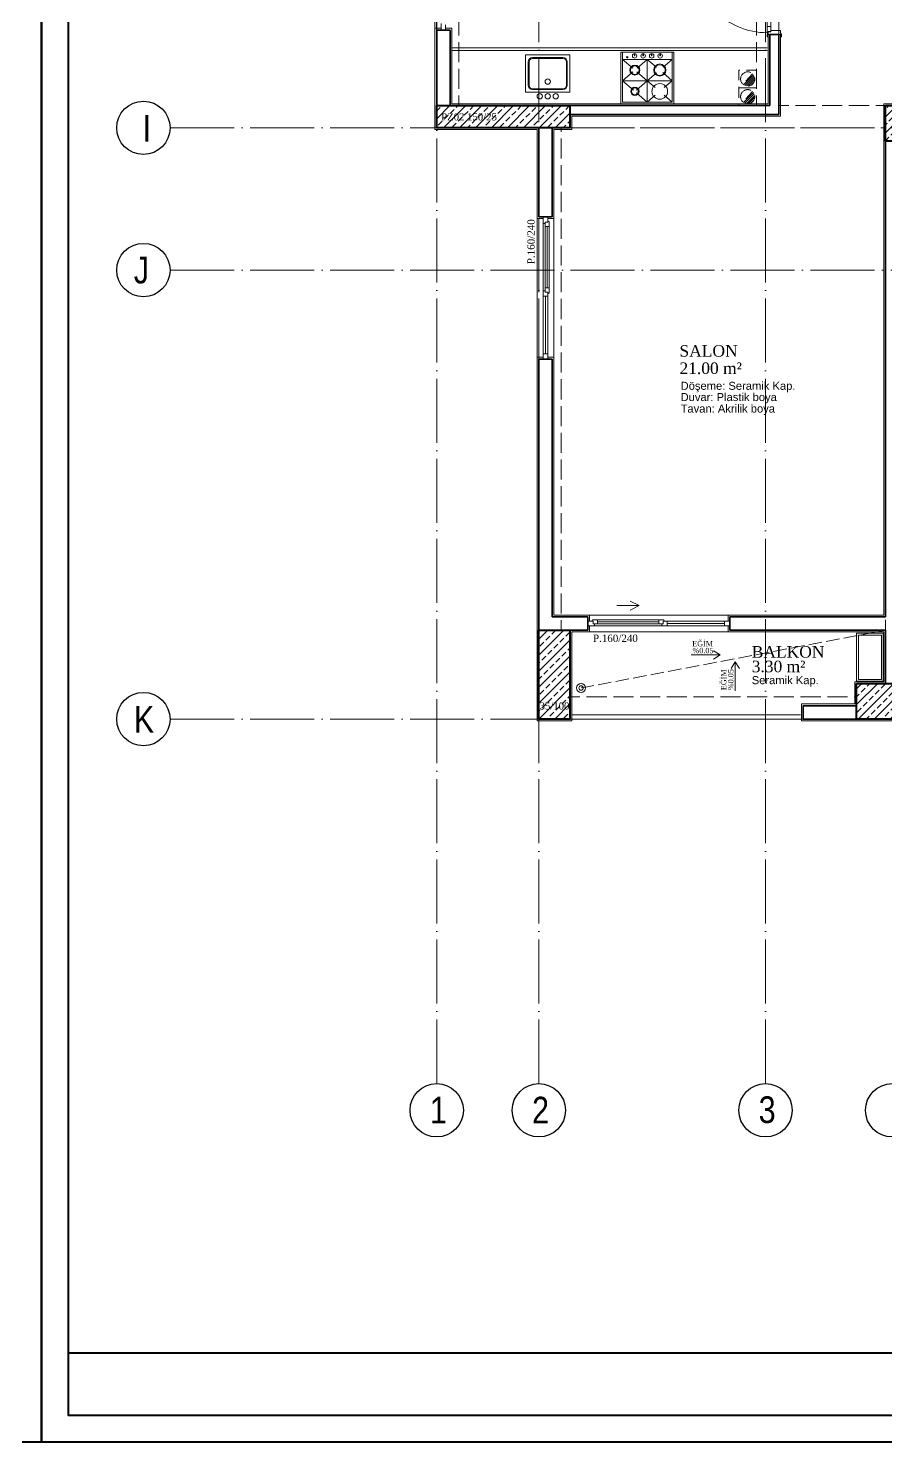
# Model space of a CAD drawing. Header units: millimetres. Extents: x 11587 to 81192, y -36083 to -25300.
# Drawn here: x 33812 to 34776, y -36083 to -34493 of the extents above; entities that cross this region are included whole.
import ezdxf

# ---------------------------------------------------------------- set-up
doc = ezdxf.new("R2010")
doc.units = ezdxf.units.MM
doc.linetypes.add('AKS', pattern=[30, 24, -3, 0, -3])
doc.linetypes.add('IZDUSUM1', pattern=[20, 7.5, -5, 7.5, 0])
for name, color, linetype, lineweight in [('rtm-aks balon', 20, 'Continuous', 25), ('rtm-aks balon yazı', 7, 'Continuous', 20), ('rtm-aks yeni', 7, 'AKS', 20), ('rtm-antet-02', 140, 'Continuous', 40), ('rtm-cam', 141, 'Continuous', 9), ('rtm-duv tugla', 22, 'Continuous', 35), ('rtm-izdusum-üst ince', 8, 'IZDUSUM1', 5), ('rtm-kapı-ahsap', 35, 'Continuous', 13), ('rtm-mhl-yazı-adı', 150, 'Continuous', 30), ('rtm-mhl-yazı-m2', 7, 'Continuous', 20), ('rtm-mhl-yazı-malzeme', 253, 'Continuous', 13), ('rtm-pen-ahsap', 35, 'Continuous', 13), ('rtm-plan katmanı-05', 205, 'Continuous', 20), ('rtm-plan katmanı-07', 135, 'Continuous', 9), ('rtm-sembol ok', 7, 'Continuous', 20), ('rtm-sıva', 252, 'Continuous', 15), ('rtm-tarama-betonarme', 51, 'Continuous', 15), ('rtm-tas_betonarme', 50, 'Continuous', 40), ('rtm-tefris vitrifiye', 9, 'Continuous', 9)]:
    doc.layers.add(name, color=color, linetype=linetype, lineweight=lineweight)
doc.styles.add('AKSYAZI', font='ARIALN.TTF')
doc.styles.add('ARIAL', font='times.ttf')
doc.styles.get("Standard").update_dxf_attribs({"font": 'arial.ttf'})
doc.styles.add('VAZ-OLCU', font='times.ttf', dxfattribs={"height": 60})
pattern_1 = [(45, (12441.76, 20249.116), (-8.980256, 8.980256), []), (45, (12450.74, 20249.116), (-8.980256, 8.980256), [6.35, -3.175])]

# ---------------------------------------------------------------- blocks, each defined once
blk = doc.blocks.new('KİRİŞA')
at = {"layer": 'rtm-izdusum-üst ince', "ltscale": 1.5}
for points in [[(21829.4, -54829.2), (21829.4, -54569.2)], [(21854.4, -54829.2), (21854.4, -54569.2)], [(22189.4, -54829.2), (22189.4, -54579.2)], [(22214.4, -54829.2), (22214.4, -54579.2)], [(21979.4, -54829.2), (22189.4, -54829.2)], [(22214.4, -54829.2), (22334.4, -54829.2)], [(21944.4, -55419.2), (21944.4, -54854.2)], [(21969.4, -55419.2), (21969.4, -54854.2)], [(21979.4, -54854.2), (22334.4, -54854.2)], [(22334.4, -55479.2), (22334.4, -54869.2)], [(21979.4, -55494.2), (22301.9, -55494.2)], [(21979.4, -55519.2), (22301.9, -55519.2)]]:
    blk.add_lwpolyline(points, dxfattribs=at)
blk = doc.blocks.new('rty')
at = {"layer": 'rtm-kapı-ahsap'}
for p, q in [((-58244.9, -62700.3), (-58243.8, -62700.3)), ((-58244.9, -62703.4), (-58244.9, -62700.3)), ((-58243.8, -62703.4), (-58244.9, -62703.4)), ((-58243.8, -62700.3), (-58243.8, -62703.4)), ((-58243.8, -62707.4), (-58243.8, -62702.9)), ((-58229.8, -62702.9), (-58243.8, -62702.9)), ((-58232.8, -62707.4), (-58243.8, -62707.4)), ((-58232.8, -62705.9), (-58232.8, -62707.4)), ((-58229.8, -62705.9), (-58232.8, -62705.9)), ((-58232.6, -62706.4), (-58232.6, -62789.4)), ((-58232.6, -62706.4), (-58229.7, -62706.4)), ((-58228.8, -62712), (-58232.6, -62712)), ((-58229.8, -62700.4), (-58229.8, -62703.4)), ((-58228.8, -62700.4), (-58229.8, -62700.4)), ((-58229.8, -62702.9), (-58229.8, -62705.9)), ((-58229.8, -62703.4), (-58228.8, -62703.4)), ((-58229.8, -62704.9), (-58228.8, -62704.9)), ((-58229.7, -62706.4), (-58229.7, -62704.9)), ((-58228.8, -62703.4), (-58228.8, -62700.4)), ((-58228.8, -62790.9), (-58228.8, -62704.9)), ((-58144.8, -62704.9), (-58228.8, -62704.9)), ((-58243.8, -62792.3), (-58244.9, -62792.3)), ((-58244.9, -62792.3), (-58244.9, -62795.4)), ((-58244.9, -62795.4), (-58243.8, -62795.4)), ((-58243.8, -62788.4), (-58243.8, -62792.9)), ((-58232.8, -62788.4), (-58243.8, -62788.4)), ((-58243.8, -62795.4), (-58243.8, -62792.3)), ((-58229.8, -62792.9), (-58243.8, -62792.9)), ((-58232.8, -62789.9), (-58232.8, -62788.4)), ((-58229.8, -62789.9), (-58232.8, -62789.9)), ((-58228.8, -62783.7), (-58232.6, -62783.7)), ((-58232.6, -62789.4), (-58229.7, -62789.4)), ((-58229.8, -62792.9), (-58229.8, -62789.9)), ((-58229.8, -62790.9), (-58228.8, -62790.9)), ((-58229.8, -62795.4), (-58229.8, -62792.3)), ((-58229.8, -62792.3), (-58228.8, -62792.3)), ((-58228.8, -62795.4), (-58229.8, -62795.4)), ((-58229.7, -62789.4), (-58229.7, -62790.9)), ((-58228.8, -62792.3), (-58228.8, -62795.4))]:
    blk.add_line(p, q, dxfattribs=at)
at = {"layer": 'rtm-kapı-ahsap', "const_width": 0.392}
blk.add_lwpolyline([(-58229.2, -62703.9, 1), (-58229.2, -62704.5, 1)], format="xyb", close=True, dxfattribs=at)
at = {"layer": 'rtm-kapı-ahsap'}
blk.add_arc((-58229.1, -62706.6), 84.3, 270.2011, 1.1472, dxfattribs=at)

msp = doc.modelspace()

# ---------------------------------------------------------------- hatches: boundary and pattern name
at = {"layer": 'rtm-izdusum-üst ince', "ltscale": 1.5}
h = msp.add_hatch(dxfattribs=at)
h.set_pattern_fill('ANSI31', color=256, scale=0.5, angle=180, style=0)
h.set_pattern_definition([(225, (35855.5832, -32965.134), (1.122532, -1.122532), [])])
edge = h.paths.add_edge_path()
edge.add_arc((34621.19, -34550.13), 8, -132.76259, 47.23741, ccw=False)
edge.add_line((34615.76, -34556.01), (34626.62, -34544.26))
h = msp.add_hatch(dxfattribs=at)
h.set_pattern_fill('ANSI31', color=256, scale=0.5, angle=180, style=0)
h.set_pattern_definition([(225, (35855.5832, -32985.134), (1.122532, -1.122532), [])])
edge = h.paths.add_edge_path()
edge.add_arc((34621.19, -34570.13), 8, -132.76259, 47.23741, ccw=False)
edge.add_line((34615.76, -34576.01), (34626.62, -34564.26))
at = {"layer": 'rtm-tarama-betonarme'}
h = msp.add_hatch(dxfattribs=at)
h.set_pattern_fill('ANSI33', color=256, scale=2, style=0)
h.set_pattern_definition(pattern_1)
h.paths.add_polyline_path([(34271.19, -34580.13), (34421.19, -34580.13), (34421.19, -34605.13), (34271.19, -34605.13)])
h = msp.add_hatch(dxfattribs=at)
h.set_pattern_fill('ANSI33', color=256, scale=2, style=0)
h.set_pattern_definition(pattern_1)
h.paths.add_polyline_path([(34776.19, -34620.13), (34776.19, -34580.13), (34856.19, -34580.13), (34856.19, -34620.13)])
h = msp.add_hatch(dxfattribs=at)
h.set_pattern_fill('ANSI33', color=256, scale=2, style=0)
h.set_pattern_definition(pattern_1)
h.paths.add_polyline_path([(34386.19, -35170.13), (34421.19, -35170.13), (34421.19, -35270.13), (34386.19, -35270.13)])
h = msp.add_hatch(dxfattribs=at)
h.set_pattern_fill('ANSI33', color=256, scale=2, style=0)
h.set_pattern_definition(pattern_1)
h.paths.add_polyline_path([(34743.69, -35270.13), (34743.69, -35230.13), (34823.69, -35230.13), (34823.69, -35270.13)])

# ---------------------------------------------------------------- linework, layer by layer
at = {"layer": 'rtm-aks balon'}
for centre in [(33941.19, -34605.13), (33941.19, -34765.13), (33941.19, -35270.13), (34271.19, -35710.13), (34386.19, -35710.13), (34641.19, -35710.13), (34783.69, -35710.13)]:
    msp.add_circle(centre, 30, dxfattribs=at)
at = {"layer": 'rtm-aks yeni', "ltscale": 3}
for p, q in [((34271.19, -35680.13), (34271.19, -31980.13)), ((34386.19, -35680.13), (34386.19, -31980.13)), ((34641.19, -35680.13), (34641.19, -31980.13)), ((33971.19, -34605.13), (35181.19, -34605.13)), ((33971.19, -34765.13), (42336.19, -34765.13)), ((33971.19, -35270.13), (42336.19, -35270.13))]:
    msp.add_line(p, q, dxfattribs=at)
at = {"layer": 'rtm-antet-02'}
for points in [[(25171.61, -31582.89), (25171.61, -36082.89), (33826.61, -36082.89), (33826.61, -31582.89), (25171.61, -31582.89)], [(33826.61, -31582.89), (33826.61, -36082.89), (42481.61, -36082.89), (42481.61, -31582.89), (33826.61, -31582.89)], [(33856.61, -35982.89), (42451.61, -35982.89)]]:
    msp.add_lwpolyline(points, dxfattribs=at)
msp.add_lwpolyline([(33856.61, -31612.89), (33856.61, -36052.89), (42451.61, -36052.89), (42451.61, -31612.89)], close=True, dxfattribs=at)
at = {"layer": 'rtm-cam'}
for p, q in [((34395.44, -34716.13), (34395.44, -34785.13)), ((34393.69, -34794.63), (34393.69, -34859.13)), ((34452.19, -35160.88), (34521.19, -35160.88)), ((34530.69, -35162.63), (34595.19, -35162.63))]:
    msp.add_line(p, q, dxfattribs=at)
at = {"layer": 'rtm-duv tugla'}
for points in [[(34271.19, -34580.13), (34271.19, -34495.13)], [(34286.19, -34495.13), (34271.19, -34495.13)], [(34286.19, -34580.13), (34286.19, -34495.13)], [(34646.19, -34580.13), (34646.19, -34500.13)], [(34656.19, -34500.13), (34646.19, -34500.13)], [(34656.19, -34590.13), (34656.19, -34500.13)], [(34421.19, -34580.13), (34646.19, -34580.13)], [(34421.19, -34590.13), (34656.19, -34590.13)], [(34386.19, -34605.13), (34386.19, -34705.13)], [(34401.19, -34605.13), (34401.19, -34705.13)], [(34776.19, -34620.13), (34776.19, -35155.13)], [(34386.19, -34705.13), (34401.19, -34705.13)], [(34386.19, -34865.13), (34401.19, -34865.13)], [(34386.19, -34865.13), (34386.19, -35170.13)], [(34401.19, -34865.13), (34401.19, -35155.13)], [(34401.19, -35155.13), (34441.19, -35155.13)], [(34441.19, -35170.13), (34441.19, -35155.13)], [(34601.19, -35155.13), (34776.19, -35155.13)], [(34601.19, -35170.13), (34601.19, -35155.13)], [(34421.19, -35170.13), (34441.19, -35170.13)], [(34601.19, -35170.13), (34776.19, -35170.13)], [(34776.19, -35170.13), (34776.19, -35230.13)], [(34743.69, -35270.13), (34683.69, -35270.13), (34683.69, -35255.13), (34743.69, -35255.13)]]:
    msp.add_lwpolyline(points, dxfattribs=at)
at = {"layer": 'rtm-izdusum-üst ince', "ltscale": 1.5}
for points in [[(34631.19, -34560.13), (34631.19, -34540.13), (34611.19, -34540.13), (34611.19, -34560.13), (34631.19, -34560.13)], [(34626.62, -34544.26), (34615.76, -34556.01)], [(34631.19, -34580.13), (34631.19, -34560.13), (34611.19, -34560.13), (34611.19, -34580.13), (34631.19, -34580.13)], [(34626.62, -34564.26), (34615.76, -34576.01)]]:
    msp.add_lwpolyline(points, dxfattribs=at)
at = {"layer": 'rtm-izdusum-üst ince'}
msp.add_lwpolyline([(34776.19, -35170.13), (34433.69, -35235.13)], dxfattribs=at)
at = {"layer": 'rtm-izdusum-üst ince', "ltscale": 1.5}
for centre in [(34621.19, -34550.13), (34621.19, -34570.13)]:
    msp.add_circle(centre, 8, dxfattribs=at)
at = {"layer": 'rtm-pen-ahsap'}
for p, q in [((34276.19, -34487.63), (34276.19, -34495.13)), ((34281.19, -34495.13), (34281.19, -34489.13)), ((34391.19, -34712.63), (34391.19, -34705.13)), ((34391.19, -34712.63), (34393.19, -34712.63)), ((34393.19, -34711.13), (34393.19, -34716.13)), ((34393.19, -34711.13), (34396.19, -34711.13)), ((34393.19, -34785.13), (34393.19, -34716.13)), ((34393.19, -34716.13), (34397.69, -34716.13)), ((34396.19, -34705.13), (34396.19, -34711.13)), ((34397.69, -34710.5), (34397.69, -34716.13)), ((34397.69, -34785.13), (34397.69, -34716.13)), ((34391.19, -34796.13), (34391.19, -34788.63)), ((34393.19, -34788.63), (34391.19, -34788.63)), ((34391.19, -34794.63), (34396.19, -34794.63)), ((34391.19, -34796.13), (34391.19, -34865.13)), ((34393.19, -34790.13), (34393.19, -34785.13)), ((34393.19, -34785.13), (34397.69, -34785.13)), ((34393.19, -34790.13), (34396.19, -34790.13)), ((34396.19, -34790.13), (34396.19, -34794.63)), ((34396.19, -34854.13), (34396.19, -34794.63)), ((34397.69, -34790.77), (34397.69, -34785.13)), ((34391.19, -34859.13), (34396.19, -34859.13)), ((34396.19, -34854.13), (34396.19, -34859.77)), ((34396.19, -34865.13), (34396.19, -34859.13)), ((34441.19, -35160.13), (34447.19, -35160.13)), ((34448.69, -35165.13), (34441.19, -35165.13)), ((34446.56, -35158.63), (34452.19, -35158.63)), ((34447.19, -35163.13), (34447.19, -35160.13)), ((34447.19, -35163.13), (34452.19, -35163.13)), ((34448.69, -35165.13), (34448.69, -35163.13)), ((34521.19, -35158.63), (34452.19, -35158.63)), ((34452.19, -35163.13), (34452.19, -35158.63)), ((34521.19, -35163.13), (34452.19, -35163.13)), ((34526.83, -35158.63), (34521.19, -35158.63)), ((34521.19, -35163.13), (34521.19, -35158.63)), ((34526.19, -35163.13), (34521.19, -35163.13)), ((34524.69, -35163.13), (34524.69, -35165.13)), ((34532.19, -35165.13), (34524.69, -35165.13)), ((34526.19, -35160.13), (34530.69, -35160.13)), ((34526.19, -35163.13), (34526.19, -35160.13)), ((34590.19, -35160.13), (34530.69, -35160.13)), ((34530.69, -35165.13), (34530.69, -35160.13)), ((34532.19, -35165.13), (34601.19, -35165.13)), ((34590.19, -35160.13), (34595.83, -35160.13)), ((34595.19, -35165.13), (34595.19, -35160.13)), ((34601.19, -35160.13), (34595.19, -35160.13))]:
    msp.add_line(p, q, dxfattribs=at)
for points in [[(34397.69, -34710.5), (34396.19, -34709.63)], [(34397.69, -34790.77), (34396.19, -34791.64)], [(34446.56, -35158.63), (34445.69, -35160.13)], [(34526.83, -35158.63), (34527.69, -35160.13)]]:
    msp.add_lwpolyline(points, dxfattribs=at)
at = {"layer": 'rtm-plan katmanı-05', "ltscale": 0.6}
for points in [[(34269.19, -34357.13), (34269.19, -34493.13)], [(34384.19, -34707.13), (34384.19, -34863.13)], [(34403.19, -34707.13), (34403.19, -34863.13)], [(34599.19, -35153.13), (34443.19, -35153.13)], [(34599.19, -35172.13), (34443.19, -35172.13)]]:
    msp.add_lwpolyline(points, dxfattribs=at)
at = {"layer": 'rtm-plan katmanı-05'}
for points in [[(34680.69, -35265.21), (34424.19, -35265.21)], [(34680.69, -35270.21), (34424.19, -35270.21)]]:
    msp.add_lwpolyline(points, dxfattribs=at)
for radius in [5, 2.5]:
    msp.add_circle((34433.69, -35235.13), radius, dxfattribs=at)
at = {"layer": 'rtm-plan katmanı-07'}
for points in [[(34391.19, -34788.63), (34391.19, -34712.63)], [(34524.69, -35165.13), (34448.69, -35165.13)]]:
    msp.add_lwpolyline(points, dxfattribs=at)
at = {"layer": 'rtm-sembol ok'}
for points in [[(34473.94, -35142.45), (34498.94, -35142.45)], [(34498.94, -35142.45), (34488.94, -35137.45)], [(34498.94, -35142.45), (34488.94, -35147.45)], [(34590, -35197.92), (34582.59, -35193.25)], [(34557.67, -35197.92), (34590, -35197.92)], [(34590, -35197.92), (34582.59, -35202.59)], [(34607.1, -35205.87), (34602.44, -35213.27)], [(34607.1, -35238.2), (34607.1, -35205.87)], [(34607.1, -35205.87), (34611.77, -35213.27)]]:
    msp.add_lwpolyline(points, dxfattribs=at)
at = {"layer": 'rtm-sıva'}
for points in [[(34276.19, -34493.13), (34269.19, -34493.13), (34269.19, -34607.13), (34384.19, -34607.13), (34384.19, -34707.13)], [(34644.19, -34500.13), (34644.19, -34578.13), (34288.19, -34578.13), (34288.19, -34493.13), (34281.19, -34493.13)], [(34403.19, -34707.13), (34403.19, -34607.13), (34423.19, -34607.13), (34423.19, -34592.13), (34658.19, -34592.13), (34658.19, -34500.13)], [(34934.19, -34565.13), (34934.19, -34578.13), (34774.19, -34578.13), (34774.19, -35153.13), (34599.19, -35153.13), (34599.19, -35160.13)], [(34384.19, -34707.13), (34391.19, -34707.13)], [(34396.19, -34707.13), (34403.19, -34707.13)], [(34384.19, -34863.13), (34391.19, -34863.13)], [(34384.19, -34863.13), (34384.19, -35272.13), (34423.19, -35272.13), (34423.19, -35172.13), (34443.19, -35172.13), (34443.19, -35165.13)], [(34396.19, -34863.13), (34403.19, -34863.13)], [(34443.19, -35160.13), (34443.19, -35153.13), (34403.19, -35153.13), (34403.19, -34863.13)], [(34599.19, -35165.13), (34599.19, -35172.13), (34774.19, -35172.13), (34774.19, -35228.13), (34741.69, -35228.13), (34741.69, -35253.13), (34681.69, -35253.13), (34681.69, -35272.13), (34885.69, -35272.13), (34885.69, -35253.13), (34825.69, -35253.13), (34825.69, -35228.13), (34793.19, -35228.13), (34793.19, -35172.13), (34968.19, -35172.13), (34968.19, -35165.13)]]:
    msp.add_lwpolyline(points, dxfattribs=at)
at = {"layer": 'rtm-tas_betonarme'}
for points in [[(34271.19, -34580.13), (34421.19, -34580.13), (34421.19, -34605.13), (34271.19, -34605.13)], [(34776.19, -34580.13), (34856.19, -34580.13), (34856.19, -34620.13), (34776.19, -34620.13)], [(34386.19, -35170.13), (34421.19, -35170.13), (34421.19, -35270.13), (34386.19, -35270.13)], [(34743.69, -35230.13), (34823.69, -35230.13), (34823.69, -35270.13), (34743.69, -35270.13)]]:
    msp.add_lwpolyline(points, close=True, dxfattribs=at)
at = {"layer": 'rtm-tefris vitrifiye'}
for p, q in [((34288.19, -34515.13), (34643.19, -34515.13)), ((34371.19, -34523.13), (34371.19, -34565.13)), ((34421.19, -34523.13), (34371.19, -34523.13)), ((34413.19, -34526.13), (34379.19, -34526.13)), ((34413.19, -34527.13), (34379.19, -34527.13)), ((34421.19, -34523.13), (34421.19, -34565.13)), ((34478.22, -34578.13), (34478.22, -34520.13)), ((34478.22, -34520.13), (34538.22, -34520.13)), ((34480.22, -34576.13), (34480.22, -34520.13)), ((34491.74, -34538.01), (34480.22, -34528.13)), ((34480.22, -34528.13), (34536.22, -34528.13)), ((34493.64, -34524.11), (34493.64, -34521.65)), ((34494.18, -34524.11), (34493.64, -34524.11)), ((34494.18, -34521.65), (34494.18, -34524.11)), ((34496.85, -34537.88), (34508.22, -34528.13)), ((34503.22, -34524.11), (34503.22, -34521.65)), ((34503.76, -34524.11), (34503.22, -34524.11)), ((34503.76, -34521.65), (34503.76, -34524.11)), ((34518.51, -34536.95), (34508.22, -34528.13)), ((34508.22, -34576.13), (34508.22, -34528.13)), ((34512.81, -34524.11), (34512.81, -34521.65)), ((34513.35, -34524.11), (34512.81, -34524.11)), ((34513.35, -34521.65), (34513.35, -34524.11)), ((34522.4, -34524.11), (34522.4, -34521.65)), ((34522.93, -34524.11), (34522.4, -34524.11)), ((34522.93, -34521.65), (34522.93, -34524.11)), ((34525.99, -34536.9), (34536.22, -34528.13)), ((34536.22, -34528.13), (34536.22, -34520.13)), ((34536.22, -34576.13), (34536.22, -34528.13)), ((34374.19, -34531.13), (34374.19, -34557.13)), ((34375.19, -34531.13), (34375.19, -34557.13)), ((34417.19, -34531.13), (34417.19, -34557.13)), ((34418.19, -34531.13), (34418.19, -34557.13)), ((34480.22, -34552.13), (34491.91, -34542.11)), ((34508.22, -34552.13), (34496.51, -34542.1)), ((34508.22, -34552.13), (34518.67, -34543.17)), ((34536.22, -34552.13), (34525.59, -34543.03)), ((34379.19, -34561.13), (34413.19, -34561.13)), ((34492.63, -34562.77), (34480.22, -34552.13)), ((34480.22, -34552.13), (34536.22, -34552.13)), ((34508.22, -34552.13), (34495.98, -34562.62)), ((34517.18, -34559.82), (34508.22, -34552.13)), ((34536.22, -34552.13), (34527.25, -34559.82)), ((34371.19, -34565.13), (34421.19, -34565.13)), ((34379.19, -34562.13), (34413.19, -34562.13)), ((34480.22, -34576.13), (34536.22, -34576.13)), ((34496.02, -34565.68), (34508.22, -34576.13)), ((34508.22, -34576.13), (34517.18, -34568.45)), ((34527.25, -34568.45), (34536.22, -34576.13)), ((34478.22, -34578.13), (34538.22, -34578.13))]:
    msp.add_line(p, q, dxfattribs=at)
for points in [[(34288.19, -34518.13), (34643.19, -34518.13)], [(34538.22, -34578.13), (34538.22, -34520.13)]]:
    msp.add_lwpolyline(points, dxfattribs=at)
for points in [[(34743.69, -35227.63), (34773.69, -35227.63), (34773.69, -35173.63), (34743.69, -35173.63)], [(34745.69, -35225.63), (34771.69, -35225.63), (34771.69, -35175.63), (34745.69, -35175.63)]]:
    msp.add_lwpolyline(points, close=True, dxfattribs=at)
for centre, radius in [((34485.63, -34525.71), 0.75), ((34493.91, -34524.13), 2.5), ((34503.49, -34524.13), 2.5), ((34513.08, -34524.13), 2.5), ((34522.67, -34524.13), 2.5), ((34494.22, -34540.13), 5.63), ((34494.22, -34540.13), 4.84), ((34522.22, -34540.13), 6.84), ((34522.22, -34540.13), 6.05), ((34396.19, -34553.13), 3), ((34494.22, -34564.13), 4.63), ((34494.22, -34564.13), 3.84), ((34522.22, -34564.13), 8.84), ((34387.19, -34569.63), 3), ((34396.19, -34569.63), 3), ((34405.19, -34569.63), 3)]:
    msp.add_circle(centre, radius, dxfattribs=at)
for centre, radius, start, end in [((34379.19, -34531.13), 5, 90, 180), ((34379.19, -34531.13), 4, 90, 180), ((34413.19, -34531.13), 5, 0, 90), ((34413.19, -34531.13), 4, 0, 90), ((34379.19, -34557.13), 5, 180, 270), ((34379.19, -34557.13), 4, 180, 270), ((34413.19, -34557.13), 4, 270, 0), ((34413.19, -34557.13), 5, 270, 0)]:
    msp.add_arc(centre, radius, start, end, dxfattribs=at)

# ---------------------------------------------------------------- block references
at = {"layer": 'rtm-izdusum-üst ince'}
msp.add_blockref('KİRİŞA', (12441.76, 20249.12), dxfattribs=at)
at = {"layer": 'rtm-kapı-ahsap', "xscale": -1}
msp.add_blockref('rty', (-23585.59, 28292.74), dxfattribs=at)

# ---------------------------------------------------------------- texts
at = {"layer": 'rtm-aks balon yazı', "char_height": 30, "width": 27.7214, "attachment_point": 7, "style": 'AKSYAZI'}
for s, insert in [('I', (33940.2, -34620.55)), ('J', (33930.4, -34780.55)), ('K', (33930.4, -35285.55)), ('1', (34263.5, -35724.9)), ('2', (34378.5, -35724.9)), ('3', (34633.5, -35724.9))]:
    msp.add_mtext(s, dxfattribs=dict(at, insert=insert))
at = {"layer": 'rtm-mhl-yazı-adı', "style": 'ARIAL'}
for s, height, p in [('SALON', 13, (34544.38, -34862.5)), ('EĞİM', 6, (34558.7, -35188.25)), ('%%%0.05', 6, (34559.04, -35196.01)), ('BALKON', 13, (34625.71, -35201.02))]:
    msp.add_text(s, height=height, dxfattribs=at).set_placement(p)
for s, p in [('EĞİM', (34597.1, -35237.58)), ('%%%0.05', (34605.09, -35237.58))]:
    msp.add_text(s, height=6, rotation=90, dxfattribs=at).set_placement(p)
at = {"layer": 'rtm-mhl-yazı-m2', "style": 'ARIAL'}
for s, height, p in [('PZ02 150/25', 8, (34276.23, -34596.78)), ('21.00 m² ', 13, (34544.38, -34881.99)), ('3.30 m² ', 13, (34625.71, -35217.43)), ('35/100', 8, (34386.99, -35259.33))]:
    msp.add_text(s, height=height, dxfattribs=at).set_placement(p)
at = {"layer": 'rtm-mhl-yazı-malzeme', "style": 'VAZ-OLCU'}
for rotation, p in [(89.9602, (34381.44, -34758.44)), (359.9602, (34447.03, -35183.32))]:
    msp.add_text('P.160/240', height=8.192, rotation=rotation, dxfattribs=at).set_placement(p)
at = {"layer": 'rtm-mhl-yazı-malzeme'}
for s, p in [('Döşeme: Seramik Kap.', (34545.67, -34899.77)), ('Duvar: Plastik boya ', (34545.67, -34912.43)), ('Tavan: Akrilik boya ', (34545.67, -34925.37)), ('Seramik Kap.', (34625.71, -35230.84))]:
    msp.add_text(s, height=9, dxfattribs=at).set_placement(p)

doc.saveas('drawing.dxf')
